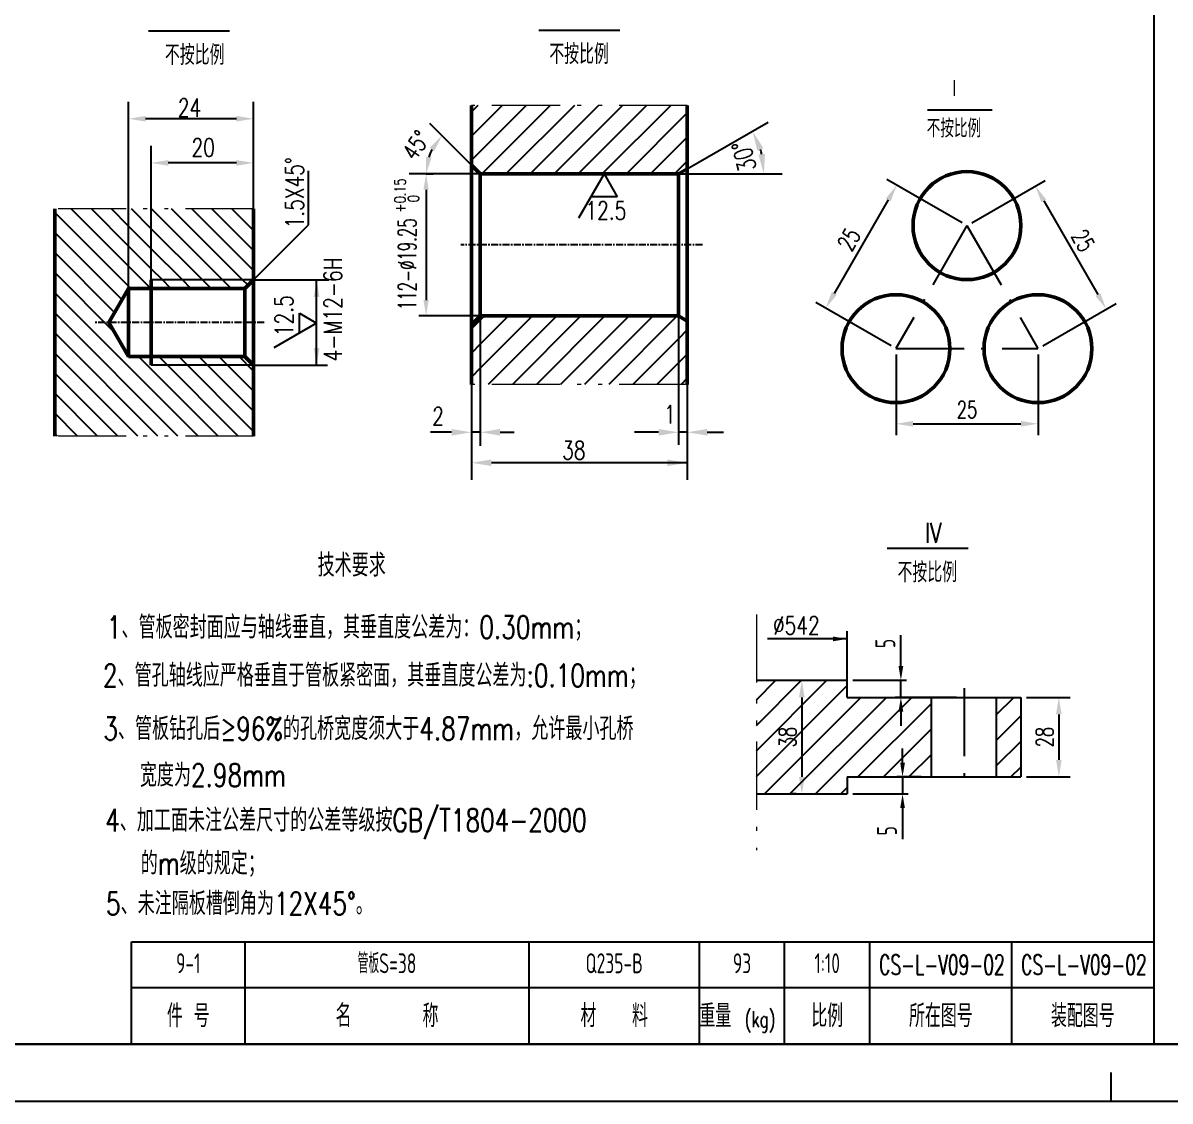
# Model space of a CAD drawing. Extents: x 28446 to 36913, y 3260 to 15560.
# Drawn here: x 30735 to 32755, y 3260 to 5157 of the extents above; entities that cross this region are included whole.
import ezdxf
from ezdxf.enums import TextEntityAlignment as Align

# ---------------------------------------------------------------- set-up
doc = ezdxf.new("R2010")
doc.units = 0
doc.header["$LTSCALE"] = 10
for name, pattern in [('ACAD_ISO10W100', [18.7, 12, -3, 0.7, -3]), ('ACAD_ISO12W100', [22.4, 12, -3, 0.7, -3, 0.7, -3]), ('CENTER', [2, 1.25, -0.25, 0.25, -0.25]), ('DASHDOT', [1, 0.5, -0.25, 0, -0.25])]:
    doc.linetypes.add(name, pattern=pattern)
for name, color, linetype in [('1', 7, 'Continuous'), ('2', 1, 'Continuous'), ('ACHSEN', 7, 'DASHDOT'), ('CDR_DWG2', 2, 'Continuous'), ('cen', 2, 'CENTER'), ('hgjy', 7, 'Continuous'), ('K1', 4, 'Continuous'), ('RENK', 7, 'Continuous'), ('tank', 1, 'Continuous'), ('tankx', 2, 'ACAD_ISO10W100'), ('tanky', 7, 'Continuous')]:
    doc.layers.add(name, color=color, linetype=linetype)
doc.layers.add('CDR_DWG1', color=1, linetype='Continuous', lineweight=50)
doc.layers.add('双点划线', color=3, linetype='ACAD_ISO12W100', lineweight=18)
doc.styles.add('HGCAD', font='gbenor.shx', dxfattribs={"width": 0.75, "bigfont": 'gbcbig.shx'})
doc.styles.add('hzfs', font='simplex.shx', dxfattribs={"width": 0.7, "bigfont": 'hzfs.shx'})
doc.dimstyles.new('HGCAD', dxfattribs={"dimscale": 10, "dimtxt": 3.5, "dimasz": 2.5, "dimexe": 1, "dimexo": 1, "dimgap": 1, "dimtad": 1, "dimdec": 0, "dimdsep": 46, "dimtxsty": 'HGCAD', "dimcen": 0, "dimclrd": 4, "dimclre": 4, "dimclrt": 7, "dimadec": 0, "dimazin": 0, "dimtfac": 0.7, "dimtmove": 0, "dimatfit": 0, "dimfxl": 1, "dimarcsym": 0})
doc.dimstyles.new('HGCAD$0', dxfattribs={"dimscale": 10, "dimtxt": 3.5, "dimasz": 2.5, "dimexe": 1, "dimexo": 1, "dimgap": 1, "dimtad": 1, "dimdec": 0, "dimdsep": 46, "dimtxsty": 'HGCAD', "dimcen": 0, "dimclrd": 4, "dimclre": 4, "dimclrt": 7, "dimadec": 0, "dimazin": 0, "dimtfac": 0.7, "dimtmove": 0, "dimatfit": 0, "dimfxl": 1, "dimarcsym": 0})

# ---------------------------------------------------------------- blocks, each defined once
blk = doc.blocks.new('*X51')
at = {"layer": '1', "color": 0, "linetype": 'Continuous'}
for p, q in [((-21646.29, -20558.85), (-21635.56, -20569.57)), ((-21642.04, -20558.85), (-21635.56, -20565.33)), ((-21637.8, -20558.85), (-21635.56, -20561.08)), ((-21608.1, -20558.85), (-21606.56, -20560.39)), ((-21603.86, -20558.85), (-21602.32, -20560.39)), ((-21599.62, -20558.85), (-21598.51, -20559.95)), ((-21647.61, -20561.76), (-21635.56, -20573.81)), ((-21610.56, -20560.63), (-21598.51, -20572.68)), ((-21606.56, -20560.39), (-21598.51, -20568.44)), ((-21602.32, -20560.39), (-21598.51, -20564.19)), ((-21610.56, -20564.87), (-21598.51, -20576.92)), ((-21647.61, -20566.01), (-21635.56, -20578.06)), ((-21610.56, -20569.11), (-21598.51, -20581.17)), ((-21647.61, -20570.25), (-21635.56, -20582.3)), ((-21610.56, -20573.36), (-21598.51, -20585.41)), ((-21647.61, -20574.49), (-21635.56, -20586.54)), ((-21610.56, -20577.6), (-21598.51, -20589.65)), ((-21647.61, -20578.73), (-21635.56, -20590.78)), ((-21610.56, -20581.84), (-21598.51, -20593.89)), ((-21647.61, -20582.98), (-21635.56, -20595.03)), ((-21647.61, -20587.22), (-21637.99, -20596.85)), ((-21610.56, -20586.08), (-21601.35, -20595.3)), ((-21647.61, -20591.46), (-21642.23, -20596.85)), ((-21610.56, -20590.33), (-21605.59, -20595.3)), ((-21647.61, -20595.7), (-21646.47, -20596.85)), ((-21610.56, -20594.57), (-21609.83, -20595.3)), ((-21609.83, -20595.3), (-21608.29, -20596.85)), ((-21605.59, -20595.3), (-21604.04, -20596.85)), ((-21601.35, -20595.3), (-21599.8, -20596.85))]:
    blk.add_line(p, q, dxfattribs=at)
blk = doc.blocks.new('*X53')
at = {"layer": '1', "color": 0, "linetype": 'Continuous'}
for p, q in [((-21552.92, -20565.41), (-21539.76, -20578.57)), ((-21549.39, -20565.41), (-21539.76, -20575.03)), ((-21545.85, -20565.41), (-21539.76, -20571.5)), ((-21542.32, -20565.41), (-21539.76, -20567.96)), ((-21524.64, -20565.41), (-21513.76, -20576.28)), ((-21521.1, -20565.41), (-21513.76, -20572.75)), ((-21517.57, -20565.41), (-21513.76, -20569.21)), ((-21514.03, -20565.41), (-21513.76, -20565.68)), ((-21527.22, -20566.36), (-21526.26, -20567.32)), ((-21526.26, -20567.32), (-21513.76, -20579.82)), ((-21553.76, -20568.1), (-21539.76, -20582.1)), ((-21527.76, -20569.35), (-21526.26, -20570.85)), ((-21553.76, -20571.64), (-21539.76, -20585.64)), ((-21526.26, -20570.85), (-21513.76, -20583.35)), ((-21527.76, -20572.89), (-21526.26, -20574.39)), ((-21553.76, -20575.17), (-21528.53, -20600.41)), ((-21526.26, -20574.39), (-21517.25, -20583.41)), ((-21527.76, -20576.42), (-21526.26, -20577.92)), ((-21526.26, -20577.92), (-21520.78, -20583.41)), ((-21553.76, -20578.71), (-21532.07, -20600.41)), ((-21527.76, -20579.96), (-21526.26, -20581.46)), ((-21526.26, -20581.46), (-21524.32, -20583.41)), ((-21553.76, -20582.24), (-21535.6, -20600.41)), ((-21527.76, -20583.5), (-21523.85, -20587.41)), ((-21524.32, -20583.41), (-21520.32, -20587.41)), ((-21520.78, -20583.41), (-21516.78, -20587.41)), ((-21517.25, -20583.41), (-21513.76, -20586.89)), ((-21553.76, -20585.78), (-21539.14, -20600.41)), ((-21527.76, -20587.03), (-21527.39, -20587.41)), ((-21527.39, -20587.41), (-21514.39, -20600.41)), ((-21523.85, -20587.41), (-21513.76, -20597.5)), ((-21520.32, -20587.41), (-21513.76, -20593.96)), ((-21516.78, -20587.41), (-21513.76, -20590.42)), ((-21553.76, -20589.32), (-21542.67, -20600.41)), ((-21535.58, -20589.83), (-21524.99, -20600.41)), ((-21532.01, -20589.86), (-21521.46, -20600.41)), ((-21529.77, -20588.56), (-21517.92, -20600.41)), ((-21553.76, -20592.85), (-21546.21, -20600.41)), ((-21553.76, -20596.39), (-21549.74, -20600.41)), ((-21553.76, -20599.92), (-21553.28, -20600.41))]:
    blk.add_line(p, q, dxfattribs=at)
blk = doc.blocks.new('*D106')
at = {"color": 4, "lineweight": -2}
for p, q in [((32280.7, 4025.5), (32280.7, 4080.2)), ((32196.3, 4000.5), (32290.7, 4000.5)), ((32280.7, 3970.5), (32280.7, 4000.5)), ((32378.8, 3970.5), (32270.7, 3970.5)), ((32280.7, 3945.5), (32280.7, 3920.5))]:
    blk.add_line(p, q, dxfattribs=at)
at = {"color": 4}
for points in [[(32276.5, 4025.5), (32284.9, 4025.5), (32280.7, 4000.5)], [(32276.5, 3945.5), (32284.9, 3945.5), (32280.7, 3970.5)]]:
    blk.add_solid(points, dxfattribs=at)
at = {"layer": 'Defpoints', "color": 0}
for p in [(32186.3, 4000.5), (32280.7, 4000.5), (32388.8, 3970.5)]:
    blk.add_point(p, dxfattribs=at)
at = {"color": 7, "insert": (32253.2, 4065.3), "char_height": 35, "attachment_point": 5, "rotation": 90, "style": 'HGCAD'}
blk.add_mtext('5', dxfattribs=at)
blk = doc.blocks.new('*D107')
at = {"color": 4, "lineweight": -2}
for p, q in [((32283.6, 3855.5), (32283.6, 3880.5)), ((32316.3, 3830.5), (32273.6, 3830.5)), ((32283.6, 3830.5), (32283.6, 3800.5)), ((32196.3, 3800.5), (32293.6, 3800.5)), ((32283.6, 3775.5), (32283.6, 3720.9))]:
    blk.add_line(p, q, dxfattribs=at)
at = {"color": 4}
for points in [[(32279.5, 3855.5), (32287.8, 3855.5), (32283.6, 3830.5)], [(32279.5, 3775.5), (32287.8, 3775.5), (32283.6, 3800.5)]]:
    blk.add_solid(points, dxfattribs=at)
at = {"layer": 'Defpoints', "color": 0}
for p in [(32326.3, 3830.5), (32186.3, 3800.5), (32283.6, 3800.5)]:
    blk.add_point(p, dxfattribs=at)
at = {"color": 7, "insert": (32256.1, 3735.7), "char_height": 35, "attachment_point": 5, "rotation": 90, "style": 'HGCAD'}
blk.add_mtext('5', dxfattribs=at)
blk = doc.blocks.new('*D118')
at = {"layer": '2', "color": 4, "linetype": 'ByBlock', "lineweight": -2}
for p, q in [((32501.8, 3970.5), (32578.8, 3970.5)), ((32558.8, 3940.5), (32558.8, 3860.5)), ((32501.8, 3830.5), (32578.8, 3830.5))]:
    blk.add_line(p, q, dxfattribs=at)
at = {"layer": '2', "color": 4, "linetype": 'ByBlock'}
for points in [[(32553.8, 3940.5), (32563.8, 3940.5), (32558.8, 3970.5)], [(32553.8, 3860.5), (32563.8, 3860.5), (32558.8, 3830.5)]]:
    blk.add_solid(points, dxfattribs=at)
at = {"layer": 'Defpoints', "color": 0, "linetype": 'ByBlock'}
for p in [(32491.8, 3970.5), (32491.8, 3830.5), (32558.8, 3830.5)]:
    blk.add_point(p, dxfattribs=at)
at = {"layer": '2', "color": 7, "linetype": 'ByBlock', "insert": (32533.8, 3900.5), "char_height": 30, "attachment_point": 5, "rotation": 90, "style": 'hzfs'}
blk.add_mtext('28', dxfattribs=at)
blk = doc.blocks.new('*D119')
at = {"layer": '2', "color": 4, "linetype": 'ByBlock', "lineweight": -2}
for p, q in [((32116.3, 4000.5), (32126.3, 4000.5)), ((32106.3, 3970.5), (32106.3, 3830.5)), ((32096.3, 3800.5), (32086.3, 3800.5))]:
    blk.add_line(p, q, dxfattribs=at)
at = {"layer": '2', "color": 4, "linetype": 'ByBlock'}
for points in [[(32101.3, 3970.5), (32111.3, 3970.5), (32106.3, 4000.5)], [(32101.3, 3830.5), (32111.3, 3830.5), (32106.3, 3800.5)]]:
    blk.add_solid(points, dxfattribs=at)
at = {"layer": 'Defpoints', "color": 0, "linetype": 'ByBlock'}
for p in [(32106.3, 4000.5), (32106.3, 3800.5), (32106.3, 3800.5)]:
    blk.add_point(p, dxfattribs=at)
at = {"layer": '2', "color": 7, "linetype": 'ByBlock', "insert": (32081.3, 3900.5), "char_height": 30, "attachment_point": 5, "rotation": 90, "style": 'hzfs'}
blk.add_mtext('38', dxfattribs=at)
blk = doc.blocks.new('*D131')
at = {"layer": 'Defpoints', "color": 0, "linetype": 'ByBlock'}
for p in [(32397.1, 4800.7), (32148.4, 4655.6), (32272.1, 4584.2)]:
    blk.add_point(p, dxfattribs=at)
at = {"layer": 'RENK', "color": 4, "linetype": 'ByBlock', "lineweight": -2}
for p, q in [((32388.4, 4805.7), (32256.1, 4882.1)), ((32258.4, 4846.1), (32163.4, 4681.5)), ((32263.4, 4589.2), (32131.1, 4665.6))]:
    blk.add_line(p, q, dxfattribs=at)
at = {"layer": 'RENK', "color": 4, "linetype": 'ByBlock'}
for points in [[(32254.1, 4848.6), (32262.8, 4843.6), (32273.4, 4872.1)], [(32159.1, 4684), (32167.8, 4679), (32148.4, 4655.6)]]:
    blk.add_solid(points, dxfattribs=at)
at = {"layer": 'RENK', "color": 7, "linetype": 'ByBlock', "insert": (32189.3, 4776.3), "char_height": 30, "attachment_point": 5, "rotation": 60, "style": 'hzfs'}
blk.add_mtext('25', dxfattribs=at)
blk = doc.blocks.new('*D132')
at = {"layer": 'Defpoints', "color": 0, "linetype": 'ByBlock'}
for p in [(32397.1, 4800.7), (32642.4, 4653.7), (32522.1, 4584.2)]:
    blk.add_point(p, dxfattribs=at)
at = {"layer": 'RENK', "color": 4, "linetype": 'ByBlock', "lineweight": -2}
for p, q in [((32405.7, 4805.7), (32534.7, 4880.2)), ((32532.4, 4844.2), (32627.4, 4679.6)), ((32530.7, 4589.2), (32659.7, 4663.7))]:
    blk.add_line(p, q, dxfattribs=at)
at = {"layer": 'RENK', "color": 4, "linetype": 'ByBlock'}
for points in [[(32536.7, 4846.7), (32528.1, 4841.7), (32517.4, 4870.2)], [(32631.7, 4682.1), (32623.1, 4677.1), (32642.4, 4653.7)]]:
    blk.add_solid(points, dxfattribs=at)
at = {"layer": 'RENK', "color": 7, "linetype": 'ByBlock', "insert": (32601.5, 4774.4), "char_height": 30, "attachment_point": 5, "rotation": 300, "style": 'hzfs'}
blk.add_mtext('25', dxfattribs=at)
blk = doc.blocks.new('*D130')
at = {"layer": 'Defpoints', "color": 0, "linetype": 'ByBlock'}
for p in [(32272.1, 4584.2), (32522.1, 4584.2), (32522.1, 4452)]:
    blk.add_point(p, dxfattribs=at)
at = {"layer": 'RENK', "color": 4, "linetype": 'ByBlock', "lineweight": -2}
for p, q in [((32272.1, 4574.2), (32272.1, 4432)), ((32522.1, 4574.2), (32522.1, 4432)), ((32302.1, 4452), (32492.1, 4452))]:
    blk.add_line(p, q, dxfattribs=at)
at = {"layer": 'RENK', "color": 4, "linetype": 'ByBlock'}
for points in [[(32302.1, 4457), (32302.1, 4447), (32272.1, 4452)], [(32492.1, 4457), (32492.1, 4447), (32522.1, 4452)]]:
    blk.add_solid(points, dxfattribs=at)
at = {"layer": 'RENK', "color": 7, "linetype": 'ByBlock', "insert": (32397.1, 4477), "char_height": 30, "attachment_point": 5, "style": 'hzfs'}
blk.add_mtext('25', dxfattribs=at)

msp = doc.modelspace()

# ---------------------------------------------------------------- hatches: boundary and pattern name
at = {"layer": 'ACHSEN', "linetype": 'ByBlock'}
h = msp.add_hatch(dxfattribs=at)
h.set_pattern_fill('ANSI31', color=256, scale=10, style=0)
h.set_pattern_definition([(45, (28.79, 1962.638), (-22.45064, 22.45064), [])])
h.paths.add_polyline_path([(32186.33, 3970.515), (32186.33, 4000.515), (32026.346, 4000.515), (32026.346, 3800.515), (32186.33, 3800.515), (32186.33, 3830.515), (32334.321, 3830.515), (32334.321, 3970.515), (32326.33, 3970.515)])
h.paths.add_polyline_path([(32491.821, 3830.515), (32491.821, 3970.515), (32449.321, 3970.515), (32449.321, 3830.515)])
h.paths.add_polyline_path([(32058.838, 3876.015), (32058.838, 3925.015), (32103.838, 3925.015), (32103.838, 3876.015)], flags=24)

# ---------------------------------------------------------------- linework, layer by layer
for p, q in [((32725.994, 9100.017), (32725.994, 3360.017)), ((30920.917, 4690.839), (30920.917, 5018.819)), ((31140.917, 4941.713), (31140.917, 5018.819)), ((31904.685, 5011.635), (31904.09, 5012.23)), ((31110.917, 4988.819), (30950.917, 4988.819)), ((31524.685, 4907.194), (31451.481, 4980.399)), ((31904.685, 4900.662), (32047.19, 4982.939)), ((30960.917, 4705.839), (30960.917, 4941.088)), ((31140.917, 4830.839), (31140.917, 4941.088)), ((31110.917, 4911.088), (30990.917, 4911.088)), ((31237.829, 4802.126), (31237.829, 4897.235)), ((31450.423, 4891.738), (31414.756, 4891.738)), ((31444.756, 4891.738), (31457.256, 4891.738)), ((31540.141, 4891.738), (31450.423, 4891.738)), ((31758.145, 4891.738), (31713.269, 4814.011)), ((31758.145, 4891.738), (31781.329, 4851.582)), ((31889.229, 4891.738), (31933.387, 4891.738)), ((31933.387, 4891.738), (32071.628, 4891.738)), ((31444.756, 4863.738), (31444.756, 4669.739)), ((31781.329, 4851.582), (31734.961, 4851.582)), ((31140.917, 4705.214), (31237.829, 4802.126)), ((31140.917, 4705.214), (30960.917, 4705.214)), ((31140.917, 4705.214), (31273.315, 4705.214)), ((31252.068, 4555.214), (31252.068, 4705.214)), ((31221.757, 4646.477), (31252.068, 4628.977)), ((31221.757, 4611.477), (31221.757, 4646.477)), ((31252.068, 4628.977), (31176.922, 4585.592)), ((31547.447, 4641.739), (31432.256, 4641.739)), ((31540.144, 4641.739), (31540.144, 4412.975)), ((31889.232, 4641.739), (31889.232, 4415.082)), ((31140.917, 4555.214), (30960.917, 4555.214)), ((31141.542, 4555.214), (31271.384, 4555.214)), ((31526.677, 4521.226), (31524.688, 4523.215)), ((31524.688, 4521.226), (31524.688, 4353.083)), ((31904.688, 4521.226), (31904.688, 4353.083)), ((31489.688, 4436.997), (31452.771, 4436.997)), ((31540.144, 4436.997), (31524.688, 4436.997)), ((31575.144, 4436.997), (31600.112, 4436.997)), ((31854.232, 4436.997), (31811.453, 4436.997)), ((31904.688, 4436.997), (31889.232, 4436.997)), ((31939.688, 4436.997), (31968.598, 4436.997)), ((31904.688, 4383.372), (31559.688, 4383.372)), ((32186.33, 4000.515), (32186.33, 4087.149)), ((32725.994, 3540.017), (32725.994, 3360.017)), ((32650.994, 3260.017), (32650.994, 3310.017)), ((28445.994, 3260.017), (36855.994, 3260.017))]:
    msp.add_line(p, q)
at = {"color": 1}
for p, q in [((32026.346, 4000.515), (32186.33, 4000.515)), ((32186.33, 3970.515), (32186.33, 4000.515)), ((32186.33, 3970.515), (32326.33, 3970.515)), ((32326.33, 3970.515), (32491.821, 3970.515)), ((32334.321, 3830.515), (32334.321, 3970.515)), ((32449.321, 3830.515), (32449.321, 3970.515)), ((32491.821, 3970.515), (32491.821, 3830.515)), ((32186.33, 3830.515), (32186.33, 3800.515)), ((32186.33, 3830.515), (32491.821, 3830.515)), ((32216.33, 3830.515), (32326.33, 3830.515)), ((32026.346, 3800.515), (32186.33, 3800.515))]:
    msp.add_line(p, q, dxfattribs=at)
for centre, radius, start, end in [((31540.141, 4891.738), 95.385, 153.095484, 161.904516), ((31889.229, 4891.738), 150.398, 13.363868, 16.636639)]:
    msp.add_arc(centre, radius, start, end)
for points in [[(30950.917, 4993.819), (30950.917, 4983.819), (30920.917, 4988.819)], [(31110.917, 4993.819), (31110.917, 4983.819), (31140.917, 4988.819)], [(31459.128, 4931.965), (31451.033, 4937.836), (31472.694, 4959.185)], [(32038.689, 4937.106), (32027.975, 4932.488), (32019.477, 4966.938)], [(30990.917, 4916.088), (30990.917, 4906.088), (30960.917, 4911.088)], [(31110.917, 4916.088), (31110.917, 4906.088), (31140.917, 4911.088)], [(31444.536, 4922.151), (31454.412, 4920.578), (31444.756, 4891.738)], [(32029.761, 4925.822), (32041.349, 4927.179), (32039.628, 4891.738)], [(31449.423, 4863.738), (31440.089, 4863.738), (31444.756, 4891.738)], [(31247.068, 4675.214), (31257.068, 4675.214), (31252.068, 4705.214)], [(31449.423, 4669.739), (31440.089, 4669.739), (31444.756, 4641.739)], [(31247.068, 4585.214), (31257.068, 4585.214), (31252.068, 4555.214)], [(31489.688, 4431.163), (31489.688, 4442.83), (31524.688, 4436.997)], [(31575.144, 4442.83), (31575.144, 4431.163), (31540.144, 4436.997)], [(31854.232, 4431.163), (31854.232, 4442.83), (31889.232, 4436.997)], [(31939.688, 4442.83), (31939.688, 4431.163), (31904.688, 4436.997)], [(31559.688, 4389.205), (31559.688, 4377.539), (31524.688, 4383.372)], [(31869.688, 4389.205), (31869.688, 4377.539), (31904.688, 4383.372)]]:
    msp.add_solid(points)
at = {"layer": 'CDR_DWG1'}
for p, q in [((31524.685, 5012.23), (31524.685, 4907.194)), ((31904.685, 5012.23), (31904.685, 4900.662)), ((31524.685, 4907.194), (31524.687, 4766.746)), ((31524.685, 4907.194), (31540.141, 4891.738)), ((31540.141, 4891.738), (31540.143, 4766.746)), ((31609.162, 4891.738), (31540.141, 4891.738)), ((31693.675, 4891.738), (31607.768, 4891.738)), ((31889.229, 4891.738), (31693.675, 4891.738)), ((31904.685, 4900.662), (31889.229, 4891.738)), ((31889.229, 4891.738), (31889.232, 4641.739)), ((31904.685, 4900.662), (31904.688, 4632.816)), ((30790.917, 4430.214), (30790.917, 4830.214)), ((31140.917, 4705.034), (31140.917, 4830.214)), ((31524.688, 4626.283), (31524.687, 4766.746)), ((31540.144, 4641.739), (31540.143, 4766.746)), ((30920.917, 4690.214), (30886.276, 4630.214)), ((31125.917, 4690.214), (30920.917, 4690.214)), ((30920.917, 4570.214), (30920.917, 4690.214)), ((30960.917, 4689.308), (30960.917, 4705.214)), ((30960.917, 4570.214), (30960.917, 4690.214)), ((31125.917, 4690.214), (31140.917, 4705.214)), ((31125.917, 4570.214), (31125.917, 4690.214)), ((31140.917, 4555.214), (31140.917, 4705.214)), ((30920.917, 4570.214), (30886.276, 4630.214)), ((31524.688, 4521.226), (31524.688, 4626.283)), ((31524.843, 4626.283), (31540.274, 4641.764)), ((31609.165, 4641.739), (31540.144, 4641.739)), ((31693.675, 4641.739), (31607.771, 4641.739)), ((31889.232, 4641.739), (31693.675, 4641.739)), ((31904.688, 4632.816), (31889.232, 4641.739)), ((31904.688, 4632.816), (31904.688, 4521.226)), ((31125.917, 4570.214), (30920.917, 4570.214)), ((30960.917, 4555.214), (30960.917, 4568.745)), ((31140.917, 4555.214), (31125.917, 4570.214)), ((31140.917, 4430.214), (31140.917, 4555.214))]:
    msp.add_line(p, q, dxfattribs=at)
at = {"layer": 'CDR_DWG1', "linetype": 'ByBlock'}
for centre in [(32397.063, 4800.69), (32272.063, 4584.183), (32522.063, 4584.183)]:
    msp.add_circle(centre, 95, dxfattribs=at)
at = {"layer": 'CDR_DWG2'}
msp.add_line((32327.618, 5004.674), (32441.58, 5004.674), dxfattribs=at)
at = {"layer": 'cen'}
for p, q in [((31931.702, 4766.746), (31505.717, 4766.731)), ((31159.791, 4630.214), (30860.22, 4630.214))]:
    msp.add_line(p, q, dxfattribs=at)
at = {"layer": 'hgjy'}
for p, q in [((30956.011, 5143.479), (31098.464, 5143.479)), ((31643.431, 5144.928), (31785.883, 5144.928)), ((32256.474, 4232.927), (32398.926, 4232.927))]:
    msp.add_line(p, q, dxfattribs=at)
at = {"layer": 'K1', "const_width": 4}
msp.add_lwpolyline([(36755.994, 3360.017), (36755.994, 9100.017), (28695.994, 9100.017), (28695.994, 3360.017)], close=True, dxfattribs=at)
at = {"layer": 'tank'}
for p, q in [((30925.994, 3360.017), (30925.994, 3540.017)), ((30925.994, 3540.017), (32725.994, 3540.017))]:
    msp.add_line(p, q, dxfattribs=at)
at = {"layer": 'tankx'}
for p, q in [((32397.063, 4800.69), (32272.063, 4584.183)), ((32397.063, 4800.69), (32522.063, 4584.183)), ((32272.063, 4584.183), (32522.063, 4584.183)), ((32391.821, 3986.786), (32391.821, 3818.747))]:
    msp.add_line(p, q, dxfattribs=at)
at = {"layer": 'tanky'}
for p, q in [((31125.994, 3360.017), (31125.994, 3540.017)), ((31625.994, 3360.017), (31625.994, 3540.017)), ((31925.994, 3360.017), (31925.994, 3540.017)), ((32075.994, 3360.017), (32075.994, 3540.017)), ((32225.994, 3360.017), (32225.994, 3540.017)), ((32475.994, 3360.017), (32475.994, 3540.017)), ((30925.994, 3460.017), (32725.994, 3460.017))]:
    msp.add_line(p, q, dxfattribs=at)
at = {"layer": '双点划线', "color": 3}
for p, q in [((31904.685, 5012.23), (31524.688, 5012.23)), ((31140.917, 4830.214), (30790.917, 4830.214)), ((31904.688, 4521.226), (31524.688, 4521.226)), ((31140.917, 4430.214), (30790.917, 4430.214))]:
    msp.add_line(p, q, dxfattribs=at)
at = {"layer": '双点划线'}
msp.add_line((32026.346, 4116.532), (32026.346, 3701.76), dxfattribs=at)

# ---------------------------------------------------------------- block references
at = {"yscale": 10, "zscale": 10, "rotation": 270}
for name, p, xscale in [('*X51', (237493.145, -211463.894), 10), ('*X53', (236795.002, 219967.86), -10)]:
    msp.add_blockref(name, p, dxfattribs=dict(at, xscale=xscale))

# ---------------------------------------------------------------- texts
at = {"style": 'hzfs', "width": 0.75}
for s, height, p in [('24', 32, (31007.701, 4992.181)), ('20', 32, (31031.771, 4922.135)), ('12.5', 32, (31725.32, 4811.251)), ('1', 32, (31863.471, 4452.506)), ('2', 32, (31455.463, 4449.257)), ('38', 32, (31684.226, 4389.316)), ('技术要求', 40, (31253.791, 4183.051)), ('1、管板密封面应与轴线垂直，其垂直度公差为：0.30mm；', 40, (30882.781, 4073.893)), ('%%C542', 32, (32055.477, 4081.071)), ('2、管孔轴线应严格垂直于管板紧密面，其垂直度公差为:0.10mm；', 40, (30875.868, 3989.157)), ('3、管板钻孔后≥96%%%的孔桥宽度须大于4.87mm，允许最小孔桥', 40, (30876.548, 3895.432)), ('宽度为2.98mm', 40, (30940.852, 3813.363)), ('4、加工面未注公差尺寸的公差等级按GB/T1804-2000', 40, (30879.854, 3734.195)), ('的m级的规定；', 40, (30942.387, 3658.357)), ('5、未注隔板槽倒角为12X45%%D。', 40, (30881.306, 3587.6))]:
    msp.add_text(s, height=height, dxfattribs=at).set_placement(p)
at = {"style": 'hzfs'}
for s, height, rotation, width, p in [('45%%d', 30, 56.460156, 0.75, (31425.878, 4913.021)), ('30%%d', 32, 105.094368, 0.75, (32026.949, 4901.163)), ('1.5X45%%d', 32, 90, 0.75, (31229.335, 4795.818)), ('+0.15', 19.6, 90, 0.75, (31408.655, 4823.515)), ('0', 19.6, 90, 0.75, (31432.351, 4842.052)), ('112-%%C19.25', 32, 90, 0.6, (31427.534, 4652.078)), ('4-M12-6H', 32, 90, 0.75, (31296.681, 4561.601)), ('12.5', 32, 90, 0.75, (31210.47, 4606.109))]:
    msp.add_text(s, height=height, rotation=rotation, dxfattribs=dict(at, width=width)).set_placement(p)
at = {"layer": 'CDR_DWG2', "style": 'hzfs', "width": 0.75}
for s, p in [('Ⅰ', (32362.805, 5025.821)), ('不按比例', (32326.075, 4955.921))]:
    msp.add_text(s, height=32, dxfattribs=at).set_placement(p)
at = {"layer": 'hgjy', "style": 'hzfs', "width": 0.75}
for s, p in [('不按比例', (30984.923, 5083.598)), ('不按比例', (31661.667, 5085.048)), ('IV', (32322.958, 4242.498)), ('不按比例', (32274.711, 4173.047))]:
    msp.add_text(s, height=35, dxfattribs=at).set_placement(p)
at = {"layer": 'tanky'}
for s, height, style, width, p in [('9-1', 35, 'HGCAD', 0.75, (31025.994, 3485.017)), ('管板S=38', 35, 'HGCAD', 0.75, (31375.994, 3485.017)), ('Q235-B', 35, 'HGCAD', 0.75, (31775.994, 3485.017)), ('93', 35, 'HGCAD', 0.75, (32000.994, 3485.017)), ('1:10', 35, 'HGCAD', 0.75, (32150.994, 3485.017)), ('件 号', 40, 'hzfs', 0.7, (31025.994, 3390.017)), ('名      称', 40, 'hzfs', 0.7, (31375.994, 3390.017)), ('材   料', 40, 'hzfs', 0.7, (31775.994, 3390.017)), ('比例', 40, 'hzfs', 0.7, (32150.994, 3390.017)), ('所在图号', 40, 'hzfs', 0.7, (32350.994, 3390.017)), ('装配图号', 40, 'hzfs', 0.7, (32600.994, 3390.017))]:
    msp.add_text(s, height=height, dxfattribs=dict(at, style=style, width=width)).set_placement(p, align=Align.CENTER)
at = {"layer": 'tanky', "style": 'hzfs', "width": 0.63}
for p in [(32353.003, 3500), (32603.003, 3500)]:
    msp.add_text('CS-L-V09-02', height=35, dxfattribs=at).set_placement(p, align=Align.MIDDLE)
at = {"layer": 'tanky', "style": 'hzfs', "width": 0.7}
for s, height, p in [('重量', 40, (31925.994, 3390.017)), ('(kg)', 28, (32005.994, 3390.017))]:
    msp.add_text(s, height=height, dxfattribs=at).set_placement(p)

# ---------------------------------------------------------------- dimensions: what is measured, and where the dimension line sits
for base, p1, p2, picture, middle in [((32280.716, 4000.515), (32388.83, 3970.515), (32186.33, 4000.515), '*D106', (32253.216, 4065.343)), ((32283.623, 3800.515), (32326.33, 3830.515), (32186.33, 3800.515), '*D107', (32256.123, 3735.687))]:
    dim = msp.add_linear_dim(base=base, p1=p1, p2=p2, angle=90, text='5', dimstyle='HGCAD$0')
    dim.commit()
    dim.dimension.update_dxf_attribs({"geometry": picture, "text_midpoint": middle})
at = {"layer": '2', "linetype": 'ByBlock'}
dim = msp.add_linear_dim(base=(32106.338, 3800.515), p1=(32106.338, 4000.515), p2=(32106.338, 3800.515), angle=90, text='38', dimstyle='HGCAD$0', override={"dimtxt": 3, "dimasz": 3, "dimexe": 2, "dimzin": 0, "dimtxsty": 'hzfs'}, dxfattribs=at)
dim.commit()
dim.dimension.update_dxf_attribs({"geometry": '*D119', "text_midpoint": (32081.338, 3900.515)})
dim = msp.add_linear_dim(base=(32558.844, 3830.515), p1=(32491.821, 3970.515), p2=(32491.821, 3830.515), angle=90, text='28', dimstyle='HGCAD$0', override={"dimtxt": 3, "dimasz": 3, "dimexe": 2, "dimzin": 0, "dimtxsty": 'hzfs'}, dxfattribs=at)
dim.commit()
dim.dimension.update_dxf_attribs({"geometry": '*D118', "text_midpoint": (32558.844, 3900.515), "dimtype": 160})
at = {"layer": 'RENK', "linetype": 'ByBlock'}
for p2, distance, picture, middle in [((32272.063, 4584.183), -142.77, '*D131', (32189.27, 4776.322)), ((32522.063, 4584.183), 138.941, '*D132', (32601.54, 4774.407))]:
    dim = msp.add_aligned_dim(p1=(32397.063, 4800.69), p2=p2, distance=distance, text='25', dimstyle='HGCAD$0', override={"dimtxt": 3, "dimasz": 3, "dimexe": 2, "dimzin": 0, "dimtxsty": 'hzfs'}, dxfattribs=at)
    dim.commit()
    dim.dimension.update_dxf_attribs({"geometry": picture, "text_midpoint": middle})
dim = msp.add_linear_dim(base=(32522.063, 4451.961), p1=(32272.063, 4584.183), p2=(32522.063, 4584.183), text='25', dimstyle='HGCAD$0', override={"dimtxt": 3, "dimasz": 3, "dimexe": 2, "dimzin": 0, "dimtxsty": 'hzfs'}, dxfattribs=at)
dim.commit()
dim.dimension.update_dxf_attribs({"geometry": '*D130', "text_midpoint": (32397.063, 4476.961)})

# ---------------------------------------------------------------- leaders
msp.add_leader([(32186.33, 4073.336), (32045.998, 4073.336)], dimstyle='HGCAD', override={"dimgap": 1, "dimtad": 0})

doc.saveas('drawing.dxf')
